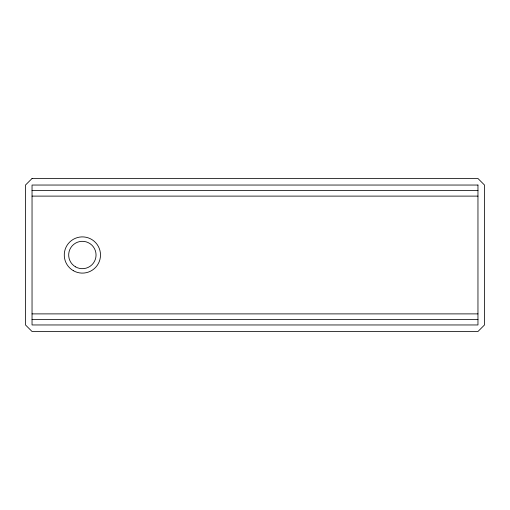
<?xml version="1.0" encoding="UTF-8"?>
<svg xmlns="http://www.w3.org/2000/svg" width="510" height="510" viewBox="0 0 510 510"><rect width="100%" height="100%" fill="white"/><g stroke="black" fill="none" stroke-linecap="round" stroke-linejoin="round"><path stroke-width="0.76" d="M32.041 190.581L477.959 190.581M32.041 196.114L477.959 196.114M32.041 313.886L477.959 313.886M32.041 319.419L477.959 319.419M32.041 178.5L25.5 185.041L25.5 324.959L32.041 331.5L477.959 331.5L484.5 324.959L484.5 185.041L477.959 178.5L32.041 178.5M477.959 185.041L32.041 185.041L32.041 324.959L477.959 324.959L477.959 185.041M75.518 266.851A13.687 13.687 0 0 0 96.052 255A13.687 13.687 0 0 0 75.518 243.149A13.687 13.687 0 0 0 75.518 266.851M73.325 270.689A18.118 18.118 0 0 0 100.502 255A18.118 18.118 0 0 0 73.325 239.311A18.118 18.118 0 0 0 73.325 270.689"/></g></svg>
